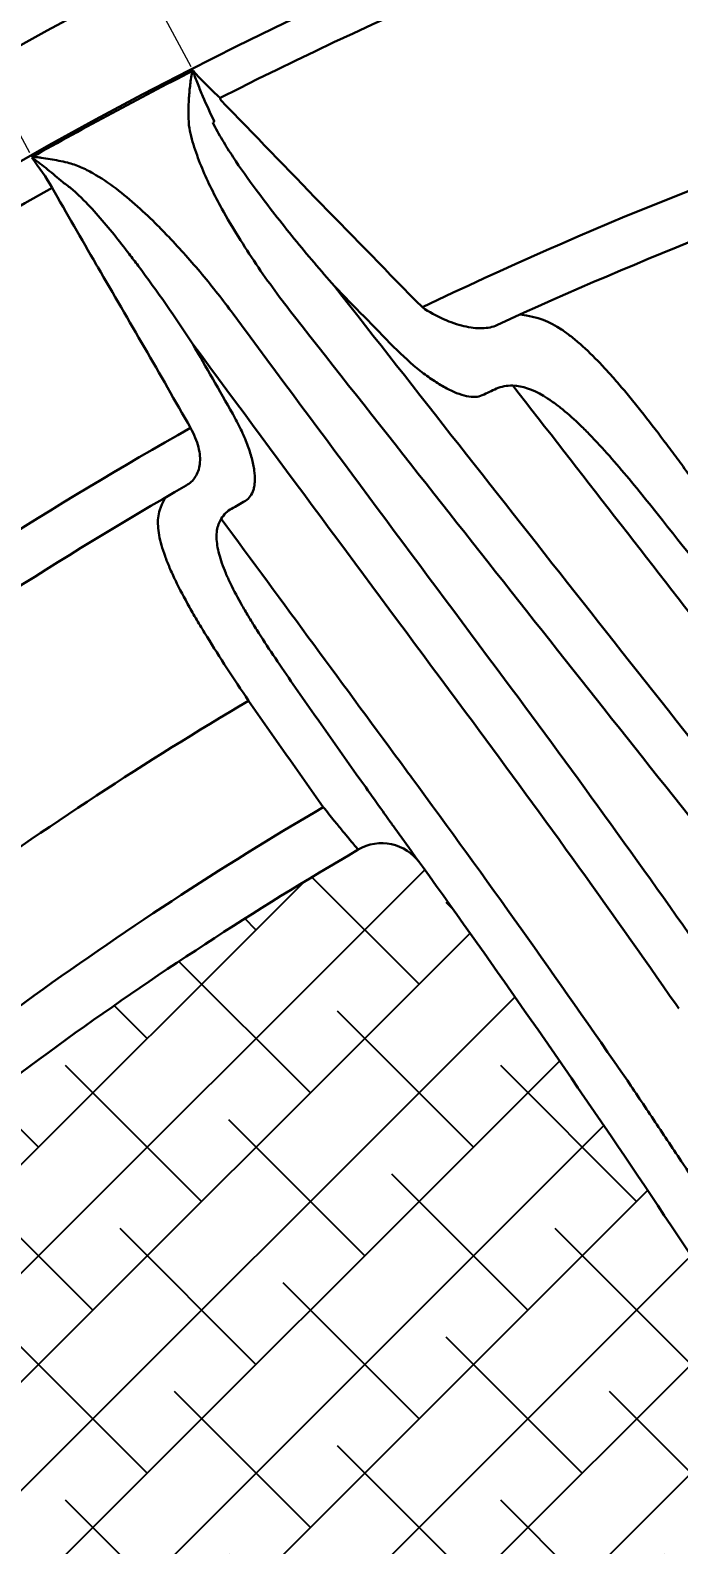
# Model space of a CAD drawing. Header units: inches. Extents: x 975 to 1816, y 133 to 420.
# Drawn here: x 1526.54 to 1534.97, y 308.07 to 327.78 of the extents above; entities that cross this region are included whole.
import ezdxf

# ---------------------------------------------------------------- set-up
doc = ezdxf.new("R2010")
doc.units = ezdxf.units.IN
doc.header["$MEASUREMENT"] = 0
doc.linetypes.add('CENTER', pattern=[2, 1.25, -0.25, 0.25, -0.25])
doc.layers.get('0').update_dxf_attribs({"lineweight": 30})
doc.layers.add('Center', color=1, linetype='CENTER', lineweight=18)
doc.layers.add('FORMAT', color=7, linetype='Continuous')
doc.styles.add('TCVN', font='tcvn+7284-2003r.ttf', dxfattribs={"height": 2.5})
doc.dimstyles.new('TCVN', dxfattribs={"dimtxt": 2.5, "dimasz": 3, "dimexe": 0.1, "dimexo": 0.0625, "dimgap": 0.09, "dimtad": 0, "dimtoh": 1, "dimdec": 0, "dimzin": 0, "dimdsep": 46, "dimtxsty": 'TCVN', "dimcen": 0.09, "dimclrd": 2, "dimclre": 2, "dimclrt": 1, "dimadec": 0, "dimazin": 0, "dimtfac": 1, "dimtdec": 0, "dimtofl": 0, "dimtmove": 0, "dimatfit": 3, "dimfxl": 1, "dimtolj": 1, "dimtzin": 0, "dimlwd": 18, "dimlwe": 18, "dimarcsym": 0})
pattern_1 = [(45, (0, 0), (-0.7071067811865476, 0.7071067811865476), []), (135, (0, 0), (-2.121320343559642, 0.7071067811865477), [2.5, -1.5])]

# ---------------------------------------------------------------- blocks, each defined once
blk = doc.blocks.new('*D74')
at = {"layer": 'Center', "color": 2, "linetype": 'Continuous', "lineweight": 18, "transparency": 16777216}
for p, q in [((1611.119503879612, 353.3944223438949), (1591.19814560088, 326.2673671828961)), ((1614.119503879613, 353.394422343895), (1611.119503879612, 353.3944223438949))]:
    blk.add_line(p, q, dxfattribs=at)
at = {"layer": 'Center', "color": 2, "lineweight": 18, "transparency": 16777216}
for p, q in [((1554.595716209793, 276.3355789259863), (1554.595716209793, 276.5155789259861)), ((1554.505716209793, 276.4255789259862), (1554.685716209793, 276.4255789259863))]:
    blk.add_line(p, q, dxfattribs=at)
at = {"layer": 'Center', "color": 2, "transparency": 16777216}
blk.add_solid([(1590.795142869767, 326.5633212312131), (1591.601148331993, 325.9714131345792), (1589.422421310978, 323.8493507962162)], dxfattribs=at)
at = {"layer": 'Defpoints', "color": 0, "transparency": 16777216}
for p in [(1589.422421310978, 323.8493507962162), (1519.769011108607, 229.0018070557562)]:
    blk.add_point(p, dxfattribs=at)
at = {"layer": 'Center', "color": 1, "transparency": 16777216, "insert": (1617.209503879613, 353.3944223438949), "char_height": 2.5, "attachment_point": 5, "style": 'TCVN'}
blk.add_mtext('\\A1;∅118', dxfattribs=at)
blk = doc.blocks.new('*D77')
at = {"layer": 'Center', "color": 2, "linetype": 'Continuous', "lineweight": 18, "transparency": 16777216}
for p, q in [((1526.159548483013, 338.2894419334271), (1528.804994072707, 339.7042272994703)), ((1528.629782640558, 327.3090696236433), (1523.466943381118, 336.9628380870403)), ((1526.531335143774, 326.1868190578302), (1521.368495884333, 335.8405875212273)), ((1518.770209806841, 334.3376206355276), (1516.124764217147, 332.9228352694843))]:
    blk.add_line(p, q, dxfattribs=at)
at = {"layer": 'Center', "color": 2, "transparency": 16777216}
for points in [[(1525.923750922006, 338.7303495317094), (1526.39534604402, 337.8485343351448), (1523.514102893319, 336.8746565673839)], [(1518.534412245834, 334.7785282338099), (1519.006007367848, 333.8967130372453), (1521.415655396534, 335.7524060015708)]]:
    blk.add_solid(points, dxfattribs=at)
at = {"layer": 'Defpoints', "color": 0, "transparency": 16777216}
for p in [(1523.514102893319, 336.8746565673839), (1528.659257335684, 327.2539561738579), (1526.5608098389, 326.1317056080449)]:
    blk.add_point(p, dxfattribs=at)
at = {"layer": 'Center', "color": 1, "transparency": 16777216, "insert": (1522.464879144927, 336.3135312844774), "char_height": 2.5, "attachment_point": 5, "rotation": 28.137889265736327, "style": 'TCVN'}
blk.add_mtext('\\A1;2', dxfattribs=at)

msp = doc.modelspace()

# ---------------------------------------------------------------- hatches: boundary and pattern name
at = {"layer": 'FORMAT'}
h = msp.add_hatch(dxfattribs=at)
h.set_pattern_fill('ANSI38', color=3, scale=8)
h.set_pattern_definition(pattern_1)
h.paths.add_polyline_path([(1554.595716209793, 336.2636068212562, 0.414213562373095), (1494.667688314523, 276.3355789259863, 0.414213562373095), (1554.595716209793, 216.4075510307163), (1554.595716209793, 217.5875510307165, -0.4142135623730951), (1495.757688314523, 276.4255789259864, -0.4142135623730951), (1554.595716209793, 335.2636068212563)])
h.paths.add_polyline_path([(1554.595716209793, 336.2636068212562), (1554.595716209793, 335.2636068212563, -0.4142135623730951), (1613.433744105063, 276.4255789259864, -0.4142135623730951), (1554.595716209793, 217.5875510307165), (1554.595716209793, 216.4075510307163, 0.414213562373095), (1614.523744105063, 276.3355789259863, 0.414213562373095)])
h.paths.add_polyline_path([(1560.855499231678, 334.3342656695384), (1566.534810445013, 333.4354196637688), (1567.472736711903, 339.3616574515965), (1561.793425498568, 340.2605034573661)], flags=9)
h = msp.add_hatch(dxfattribs=at)
h.set_pattern_fill('ANSI38', color=3, scale=8)
h.set_pattern_definition(pattern_1)
edge = h.paths.add_edge_path()
edge.add_spline(control_points=[(1534.089427233593, 313.3904011380072), (1535.018060567697, 312.0220514137225), (1535.928824053715, 310.6345625609396), (1537.267400030343, 308.5242166656252), (1537.708997153086, 307.8159140271777), (1538.58288123746, 306.3894941921382), (1539.015315617878, 305.6711274744755), (1540.297537344514, 303.5026939593417), (1541.127464843999, 302.0474209660937), (1542.335524271682, 299.8502800251836), (1542.732070782364, 299.1155274687015), (1543.49163135129, 297.6815662283267), (1543.855421386956, 296.9823567074344), (1544.213512931824, 296.2815814857892)], knot_values=[0.006823964488105405, 0.006823964488105405, 0.006823964488105405, 0.006823964488105405, 0.2568239644881054, 0.2568239644881054, 0.3818239644881054, 0.3818239644881054, 0.5068239644881054, 0.5068239644881054, 0.7568239644881054, 0.7568239644881054, 0.8818239644881054, 0.8818239644881054, 1, 1, 1, 1], degree=3, periodic=0)
edge.add_spline(control_points=[(1534.089395252025, 313.3904482631228), (1533.279815710237, 314.5833702235185), (1532.450250392009, 315.7711229512577), (1531.602029318455, 316.9510215360908)], knot_values=[0, 0, 0, 0, 0.8878309299515597, 0.8878309299515597, 0.8878309299515597, 0.8878309299515597], degree=3, periodic=0)
edge.add_arc((1531.108220323408, 316.594603696443), 0.6089999999999838, 35.82072164170199, 120.3155353984113)
edge.add_arc((1554.595716209793, 276.425578925986), 47.14084945843596, 120.3155353984177, 131.6844646015826)
edge.add_arc((1523.650738832833, 311.1764262417276), 0.6090000000000393, 131.6844646015711, 216.9143471344524)
edge.add_spline(control_points=[(1525.776838020768, 307.351021918136), (1524.892475653645, 308.489610975496), (1524.019205463489, 309.6456102550329), (1523.159169952562, 310.8169251486037)], knot_values=[0.1121690700810549, 0.1121690700810549, 0.1121690700810549, 0.1121690700810549, 1, 1, 1, 1], degree=3, periodic=0)
edge.add_spline(control_points=[(1525.776872956568, 307.3509769393957), (1526.791451741931, 306.0447392473948), (1527.829875626713, 304.7494458048026), (1529.423615719797, 302.8238849462678), (1529.960897150382, 302.1849072625012), (1531.047667491544, 300.9127852362407), (1531.597355149672, 300.2794156680133), (1533.263708361073, 298.389597824472), (1534.391285640999, 297.1506376326768), (1536.643129204118, 294.7524353947996), (1537.766376381066, 293.5919128343298), (1538.904759790047, 292.4505733022452)], knot_values=[0, 0, 0, 0, 0.2499999999999998, 0.2499999999999998, 0.3749999999999998, 0.3749999999999998, 0.4999999999999997, 0.4999999999999997, 0.7499999999999998, 0.7499999999999998, 0.9921080367572255, 0.9921080367572255, 0.9921080367572255, 0.9921080367572255], degree=3, periodic=0)
edge.add_arc((1554.505716209793, 276.4255789259863), 22.3649342938885, 117.39961139806331, 134.2318292757173, ccw=False)
h.paths.add_polyline_path([(1537.243808106908, 292.4486000115661), (1542.493808106908, 292.4486000115661), (1542.493808106908, 298.4486000115661), (1537.243808106908, 298.4486000115661)], flags=9)

# ---------------------------------------------------------------- linework, layer by layer
for radius in [58.8380278952699, 58.4030278952699, 57.08507566618621]:
    msp.add_circle((1554.595716209793, 276.4255789259864), radius)
for centre, radius, start, end in [((1554.595716209793, 276.4255789259864), 56.5929811286766, 99.11874919821923, 116.8812508017864), ((1554.595716209793, 276.4255789259864), 52.98550985273558, 100.3216140886264, 115.678385911375), ((1554.595716209793, 276.4255789259864), 52.36155712149041, 101.1690762046696, 114.8309237953338), ((1554.595716209793, 276.4255789259864), 57.06802529263149, 117.0444500487602, 119.416772514384), ((1554.595716209793, 276.4255789259864), 56.59298112867658, 119.3910591019164, 132.6089408980814), ((1554.595716209793, 276.4255789259864), 52.98550985273558, 119.3536834487688, 132.6463165512264), ((1554.595716209793, 276.4255789259864), 52.36155712149038, 119.8082357283937, 132.1917642715969), ((1554.595716209793, 276.4255789259864), 49.53270725694753, 120.6056232191001, 131.3943767809123), ((1554.595716209793, 276.4255789259864), 47.84806192457116, 120.4482564032505, 131.5517435967549), ((1554.595716209793, 276.4255789259864), 47.14084945843546, 120.3155353984204, 131.68446460159), ((1531.108220323408, 316.594603696443), 0.6089999999999938, 35.71188739427243, 120.3155353984204)]:
    msp.add_arc(centre, radius, start, end)
for points, knots in [([(1528.600202174668, 326.5474822149494), (1528.593573168857, 326.6657124406756), (1528.594316723891, 326.7839431778671), (1528.605491973236, 326.9611789186476), (1528.610873499596, 327.0200741608925), (1528.621398957233, 327.1081455027376), (1528.625300130492, 327.1374591533101), (1528.631947909372, 327.1813415236397), (1528.634280828457, 327.1959639190874), (1528.638242217514, 327.2178163415813), (1528.639629426432, 327.2250875840475), (1528.642897405236, 327.2395346901602), (1528.644482197719, 327.246869929234), (1528.647934838669, 327.2534468009364)], [0, 0, 0, 0, 0.5000000000000021, 0.5000000000000021, 0.7500000000000031, 0.7500000000000031, 0.8750000000000037, 0.8750000000000037, 0.937500000000004, 0.937500000000004, 0.968750000000002, 0.968750000000002, 1, 1, 1, 1]), ([(1528.647934838646, 327.2534468009447), (1528.649436843895, 327.2542135791879), (1528.651072791359, 327.2547937692012), (1528.652744438707, 327.2550163239559), (1528.654924776377, 327.2553066031922), (1528.6570863778, 327.2543095410968), (1528.659257335629, 327.2539561739217)], [9.409140133698202e-15, 9.409140133698202e-15, 9.409140133698202e-15, 9.409140133698202e-15, 2.529610531092881e-05, 2.529610531092881e-05, 2.529610531092881e-05, 5.828993706535094e-05, 5.828993706535094e-05, 5.828993706535094e-05, 5.828993706535094e-05]), ([(1528.659257335634, 327.2539561738128), (1528.65735275167, 327.2537979965154), (1528.656770314892, 327.2514110908664), (1528.656952773399, 327.247651223185), (1528.657327703323, 327.2458096067407), (1528.658571709694, 327.2403471854373), (1528.659652572577, 327.2367589219327), (1528.663009159448, 327.226052042088), (1528.665469619951, 327.2189919352977), (1528.672962482155, 327.1978522337751), (1528.678170485856, 327.1838334860029), (1528.693956007686, 327.1418756120494), (1528.704757831921, 327.1140431772678), (1528.737657210056, 327.0308266566418), (1528.760307353686, 326.9757092429145), (1528.829846184885, 326.8120562510716), (1528.878401617909, 326.7049963175839), (1528.92944588045, 326.5998527964754)], [0, 0, 0, 0, 0.007812499999983503, 0.007812499999983503, 0.01562499999996701, 0.01562499999996701, 0.03124999999993426, 0.03124999999993426, 0.06249999999991301, 0.06249999999991301, 0.124999999999906, 0.124999999999906, 0.2499999999999362, 0.2499999999999362, 0.4999999999999535, 0.4999999999999535, 1, 1, 1, 1]), ([(1528.659257335684, 327.253956173858), (1528.714291508797, 327.1909398077254), (1528.77136249334, 327.1298171166728), (1528.887799188013, 327.0127999830785), (1528.947155803374, 326.9568807164055), (1529.007604007074, 326.9034357241093)], [0, 0, 0, 0, 0.5, 0.5, 1, 1, 1, 1]), ([(1529.013776696176, 326.8762782261147), (1529.012285347943, 326.8827681039958), (1529.010805192389, 326.8892607798347), (1529.00933589026, 326.8957561137357), (1529.008756918095, 326.8983155720412), (1529.008181301074, 326.9008758547656), (1529.007604007074, 326.9034357241095)], [0, 0, 0, 0, 0.0001038945782664978, 0.0001038945782664978, 0.0001038945782664978, 0.0001448337886757915, 0.0001448337886757915, 0.0001448337886757915, 0.0001448337886757915]), ([(1529.013776696176, 326.8762782261147), (1529.449783950199, 326.4258409412671), (1529.884506829956, 325.9741205829164), (1530.758024573055, 325.0742532362833), (1531.196352765731, 324.6256722396924), (1531.636080958623, 324.1782689390901)], [0, 0, 0, 0, 0.5, 0.5, 1, 1, 1, 1]), ([(1528.929445880447, 326.5998527964742), (1528.928457198047, 326.5970668095852), (1528.927224736386, 326.5943610964309), (1528.925671841722, 326.59193164578), (1528.924104586745, 326.5894797289095), (1528.922150745797, 326.5872609575056), (1528.919887020874, 326.5856305850594), (1528.917815226147, 326.5841384439422), (1528.915420009432, 326.5831116501501), (1528.912976118225, 326.5826341508583), (1528.91249060381, 326.5825392887022), (1528.912001241275, 326.5824642043067), (1528.911510005654, 326.58240808363)], [3.56264194017534e-14, 3.56264194017534e-14, 3.56264194017534e-14, 3.56264194017534e-14, 4.523496304947713e-05, 4.523496304947713e-05, 4.523496304947713e-05, 9.12072532095046e-05, 9.12072532095046e-05, 9.12072532095046e-05, 0.0001333011555604864, 0.0001333011555604864, 0.0001333011555604864, 0.0001415109420891542, 0.0001415109420891542, 0.0001415109420891542, 0.0001415109420891542]), ([(1528.911510005654, 326.5824080836282), (1528.949623920299, 326.5041706317444), (1528.992182393939, 326.4281850665415), (1529.081053441878, 326.2789738299253), (1529.127543004351, 326.2057486071705), (1529.27080676221, 325.9886250622061), (1529.371288620492, 325.8472256406022), (1529.474505513987, 325.7076519417342)], [0, 0, 0, 0, 0.2500000000000079, 0.2500000000000079, 0.5000000000000024, 0.5000000000000024, 1, 1, 1, 1]), ([(1529.029642926425, 325.4614134377159), (1528.935116674304, 325.6328179230009), (1528.847785536879, 325.8073429302283), (1528.735138452117, 326.0770883609143), (1528.700701390899, 326.1683531105674), (1528.641356381378, 326.3550151427528), (1528.616331992903, 326.4504220722592), (1528.600202174667, 326.5474822149494)], [0, 0, 0, 0, 0.5000000000000067, 0.5000000000000067, 0.7500000000000033, 0.7500000000000033, 1, 1, 1, 1]), ([(1526.566255221979, 326.1358276432666), (1526.564248275602, 326.1346960129353), (1526.562315051802, 326.1333378361269), (1526.560752952015, 326.131644256584), (1526.559230022983, 326.1299931447426), (1526.55873201354, 326.1276321239187), (1526.557721531616, 326.1256260790475)], [5.012700324269481e-15, 5.012700324269481e-15, 5.012700324269481e-15, 5.012700324269481e-15, 3.456001616833527e-05, 3.456001616833527e-05, 3.456001616833527e-05, 6.825341555617809e-05, 6.825341555617809e-05, 6.825341555617809e-05, 6.825341555617809e-05]), ([(1526.959736737227, 325.8068786171834), (1526.895714556597, 325.8625113115172), (1526.830480022436, 325.9173130621434), (1526.730613406194, 325.9981671254239), (1526.69699305582, 326.0248984687584), (1526.64594994299, 326.0645382203447), (1526.628851131782, 326.0776769869537), (1526.602984643687, 326.0970969488117), (1526.594332655249, 326.1035334379264), (1526.581171790224, 326.1129471420281), (1526.576756834181, 326.1160559067179), (1526.569978148842, 326.1204742736363), (1526.567696071143, 326.1219126621398), (1526.564137412809, 326.1238543914123), (1526.562935726284, 326.1244651915708), (1526.560433618402, 326.1254540537453), (1526.559056292451, 326.1259713362047), (1526.557721531612, 326.1256260790544)], [0, 0, 0, 0, 0.4999999999999911, 0.4999999999999911, 0.7499999999999758, 0.7499999999999758, 0.8749999999999672, 0.8749999999999672, 0.9374999999999754, 0.9374999999999754, 0.9687499999999664, 0.9687499999999664, 0.9843749999999756, 0.9843749999999756, 0.9921874999999878, 0.9921874999999878, 1, 1, 1, 1]), ([(1526.566255221979, 326.1358276432666), (1526.575890335678, 326.1363688277758), (1526.585519958678, 326.135470730111), (1526.604698624931, 326.133795434821), (1526.614268876355, 326.1327693141086), (1526.642960297565, 326.1294999966977), (1526.662061833959, 326.1270387987986), (1526.719264682621, 326.119212703623), (1526.757282677234, 326.1133555718119), (1526.871009469403, 326.0939987824372), (1526.946382238946, 326.0786655129992), (1527.021232087899, 326.0604788124018)], [0, 0, 0, 0, 0.06250000000000056, 0.06250000000000056, 0.1250000000000011, 0.1250000000000011, 0.2500000000000022, 0.2500000000000022, 0.4999999999999994, 0.4999999999999994, 1, 1, 1, 1]), ([(1527.021232087899, 326.0604788124015), (1527.081055523229, 326.0459431664079), (1527.13787148928, 326.0256357268441), (1527.248069408796, 325.9784304720628), (1527.301396541559, 325.951427447209), (1527.457766948632, 325.8634883724784), (1527.557515225776, 325.795555286814), (1527.750306852807, 325.6498283019268), (1527.842677617956, 325.5723973461724), (1528.022073097543, 325.4114690470801), (1528.109055751816, 325.3279239741912), (1528.194006066614, 325.2420727567281)], [0, 0, 0, 0, 0.1250000000000059, 0.1250000000000059, 0.2500000000000118, 0.2500000000000118, 0.5000000000000079, 0.5000000000000079, 0.7500000000000039, 0.7500000000000039, 1, 1, 1, 1]), ([(1527.823681368653, 324.8734279603552), (1527.694991256865, 325.0428868146743), (1527.562636594643, 325.2093820653762), (1527.351925220597, 325.4492654760725), (1527.279699761273, 325.5275403287325), (1527.166107205341, 325.6391010962797), (1527.127339117317, 325.6753256929031), (1527.046695036529, 325.7444649347328), (1527.004979624701, 325.7775506812824), (1526.959736737227, 325.8068786171834)], [0, 0, 0, 0, 0.4999999999999968, 0.4999999999999968, 0.7499999999999993, 0.7499999999999993, 0.8749999999999997, 0.8749999999999997, 1, 1, 1, 1]), ([(1527.415693482047, 324.6988580877658), (1527.408526009999, 324.7113428406578), (1527.40135868949, 324.7238276803798), (1527.3941915748, 324.7363126380355), (1527.20322887593, 325.0689654994059), (1527.012399844034, 325.4016949825208), (1526.821703571246, 325.7345003802683)], [0, 0, 0, 0, 0.0002251286381799303, 0.0002251286381799303, 0.0002251286381799303, 0.006223522325576075, 0.006223522325576075, 0.006223522325576075, 0.006223522325576075]), ([(1529.474505513987, 325.7076519417341), (1529.634624964542, 325.4911325017679), (1529.800804348778, 325.2792941988442), (1530.141197285807, 324.8617338830933), (1530.315548187089, 324.656068236216), (1530.49321497081, 324.4531884253843)], [0, 0, 0, 0, 0.5, 0.5, 1, 1, 1, 1]), ([(1529.973853255034, 324.058667801197), (1529.799325169072, 324.2808742125723), (1529.632293283396, 324.5081431853823), (1529.315912943367, 324.9746184542712), (1529.166348131105, 325.2136791016156), (1529.029642926425, 325.4614134377156)], [0, 0, 0, 0, 0.4999999999999987, 0.4999999999999987, 1, 1, 1, 1]), ([(1528.338088757786, 325.0946057293228), (1528.488668217426, 324.9370577457669), (1528.632825898942, 324.7741479039351), (1528.9111459143, 324.439986200837), (1529.045261690738, 324.2686954129982), (1529.174891196655, 324.0936613889934)], [0, 0, 0, 0, 0.5, 0.5, 1, 1, 1, 1]), ([(1530.493214970809, 324.4531884253838), (1531.571124826363, 323.0771667927204), (1532.648606859207, 321.7047696279046), (1534.803254761775, 318.9693426852095), (1535.878016416695, 317.6093498634537), (1536.950815300064, 316.2573214496354)], [0, 0, 0, 0, 0.5, 0.5, 1, 1, 1, 1]), ([(1536.404798808906, 315.9240676282862), (1535.336095500086, 317.2651947554893), (1534.265462088645, 318.6149443971974), (1532.119799252174, 321.3299270647686), (1531.046986798183, 322.6923710688653), (1529.973853255034, 324.058667801197)], [0, 0, 0, 0, 0.5, 0.5, 1, 1, 1, 1]), ([(1531.636080958623, 324.1782689390901), (1531.727772031968, 324.1158957371579), (1531.819337843077, 324.065330983944), (1531.956434815403, 324.0038213391136), (1532.001698218365, 323.9859737644888), (1532.089972156911, 323.955745855513), (1532.133212891887, 323.9432628987126), (1532.217912943251, 323.923451589777), (1532.259422089223, 323.9161515476675), (1532.338686687283, 323.9070734373599), (1532.376698969568, 323.905223308074), (1532.449377525203, 323.9070408245115), (1532.484216309334, 323.9107474060876), (1532.549222664601, 323.9240616426782), (1532.579362112617, 323.9336175848487), (1532.6069008203, 323.94636029534)], [0, 0, 0, 0, 0.2499999999999957, 0.2499999999999957, 0.3749999999999964, 0.3749999999999964, 0.4999999999999971, 0.4999999999999971, 0.6249999999999978, 0.6249999999999978, 0.7499999999999986, 0.7499999999999986, 0.8749999999999992, 0.8749999999999992, 1, 1, 1, 1]), ([(1532.903919300757, 324.0826729524191), (1533.146668608686, 324.052804990196), (1533.289357968356, 323.9939756190614), (1533.485554643095, 323.8625461454954), (1533.525871132187, 323.8331883391654), (1533.607732965479, 323.7690981593362), (1533.64916202826, 323.7344779885184), (1533.775146737358, 323.623184899299), (1533.861388872169, 323.5391124652525), (1533.995111330737, 323.3987187697616), (1534.040414530016, 323.3495316607008), (1534.132680684166, 323.2463649824756), (1534.179826644597, 323.1921629532623), (1534.32188051134, 323.0249010252527), (1534.417853788609, 322.906756010372), (1534.613469599302, 322.6583178371239), (1534.713107343839, 322.5280231074889), (1534.866204476566, 322.3236653731042), (1534.917762824696, 322.2541590256396), (1535.021025677519, 322.1138136747895), (1535.072870811277, 322.0427874925604), (1535.124977643595, 321.9709346484884)], [0, 0, 0, 0, 0.2499999999999922, 0.2499999999999922, 0.3124999999999908, 0.3124999999999908, 0.3749999999999895, 0.3749999999999895, 0.4999999999999892, 0.4999999999999892, 0.5624999999999909, 0.5624999999999909, 0.6249999999999928, 0.6249999999999928, 0.7499999999999951, 0.7499999999999951, 0.8749999999999974, 0.8749999999999974, 0.9374999999999987, 0.9374999999999987, 1, 1, 1, 1]), ([(1532.415263726766, 323.0337638481139), (1532.388573409159, 323.0212766763918), (1532.358003851843, 323.0142637729363), (1532.289436841568, 323.0106862221214), (1532.251442863292, 323.0142129621833), (1532.170262090757, 323.0311789869328), (1532.126848329128, 323.0445932897933), (1532.034432466029, 323.0811814204891), (1531.985011739952, 323.1046086556703), (1531.883086875954, 323.1602144127909), (1531.830483424798, 323.1923672635469), (1531.722014432971, 323.2653694987176), (1531.665737610898, 323.3065478090408), (1531.494682821693, 323.4417455915037), (1531.379531142386, 323.5454853054757), (1531.263267858749, 323.6641988484635)], [0, 0, 0, 0, 0.125, 0.125, 0.25, 0.25, 0.375, 0.375, 0.5, 0.5, 0.625, 0.625, 0.75, 0.75, 1, 1, 1, 1]), ([(1538.095780241386, 316.3710554043012), (1537.219114403683, 317.4948245367206), (1536.339578197885, 318.6238223804827), (1535.01858969013, 320.3215837364931), (1534.577901316121, 320.888313411378), (1533.695767837841, 322.0233884682937), (1533.254229184539, 322.5918544525218), (1532.812801475163, 323.1604669408571)], [0, 0, 0, 0, 0.4999999999999991, 0.4999999999999991, 0.7499999999999996, 0.7499999999999996, 1, 1, 1, 1]), ([(1534.689604549192, 321.493945300736), (1534.600154915707, 321.6066326338274), (1534.511137220597, 321.7173469893477), (1534.334804851245, 321.932405416555), (1534.248326790274, 322.0357346712441), (1534.077828370853, 322.2334643484462), (1533.993811561262, 322.3278681919499), (1533.868919137913, 322.4619030189013), (1533.827325934999, 322.5054615565772), (1533.745570378875, 322.5886392573158), (1533.705313991898, 322.6283678332834), (1533.586166852323, 322.7418968681588), (1533.508892389942, 322.8100675136479), (1533.395383325392, 322.9002803183012), (1533.357949018873, 322.9283375985868), (1533.283761211145, 322.980208518416), (1533.247017735028, 323.0039919235302), (1533.067877578375, 323.1099564102133), (1532.93623006077, 323.1558642366673), (1532.812801475163, 323.1604669408572)], [0, 0, 0, 0, 0.125000000000005, 0.125000000000005, 0.2500000000000099, 0.2500000000000099, 0.3750000000000149, 0.3750000000000149, 0.4375000000000166, 0.4375000000000166, 0.5000000000000183, 0.5000000000000183, 0.6250000000000161, 0.6250000000000161, 0.6875000000000149, 0.6875000000000149, 0.7500000000000138, 0.7500000000000138, 1, 1, 1, 1]), ([(1529.170171244326, 322.7925296842798), (1529.20919190314, 322.7237689515654), (1529.244502023699, 322.6561127449464), (1529.307881099239, 322.5229595498257), (1529.335936742979, 322.4573245439796), (1529.382997448357, 322.332734534795), (1529.402316019757, 322.2731660883233), (1529.432729765336, 322.1593739106256), (1529.443819003662, 322.1047912891379), (1529.457059663935, 322.004884623567), (1529.459387807261, 321.9590880901096), (1529.456734017994, 321.8963700532007), (1529.454819914865, 321.8764651689337), (1529.448921805191, 321.8386723701909), (1529.444913262354, 321.8207292884649), (1529.420041305218, 321.7374993349362), (1529.385019953012, 321.6901710625436), (1529.335378382979, 321.661568441038)], [0, 0, 0, 0, 0.1250000000000037, 0.1250000000000037, 0.2500000000000074, 0.2500000000000074, 0.3750000000000112, 0.3750000000000112, 0.5000000000000149, 0.5000000000000149, 0.6250000000000187, 0.6250000000000187, 0.6875000000000168, 0.6875000000000168, 0.750000000000015, 0.750000000000015, 1, 1, 1, 1]), ([(1528.566854810711, 321.8593883464442), (1528.614289290939, 321.8865633847499), (1528.653511673038, 321.9231329239093), (1528.698703871215, 321.9933522853543), (1528.711411503057, 322.0194313707502), (1528.730960562434, 322.0755803596302), (1528.737937734177, 322.1058177576125), (1528.745740598416, 322.1710196852461), (1528.7465120754, 322.2064093497621), (1528.741046766702, 322.2799533990781), (1528.734904646926, 322.3181587533173), (1528.715337697825, 322.397623987446), (1528.701689718905, 322.4393918077023), (1528.6672236855, 322.5235086937751), (1528.646532692268, 322.5657864643788), (1528.622255061959, 322.608298317078)], [0, 0, 0, 0, 0.2499999999999913, 0.2499999999999913, 0.3749999999999928, 0.3749999999999928, 0.4999999999999942, 0.4999999999999942, 0.6249999999999957, 0.6249999999999957, 0.7499999999999971, 0.7499999999999971, 0.8749999999999986, 0.8749999999999986, 1, 1, 1, 1]), ([(1529.377332558582, 319.057986953481), (1529.279533667063, 319.202814584595), (1529.185340324216, 319.3443349287087), (1529.004678609123, 319.6215164561104), (1528.918206057048, 319.75717465488), (1528.795297633558, 319.9566524015934), (1528.755476057603, 320.0224792285704), (1528.679672048067, 320.1505901824047), (1528.643503192579, 320.2131729603142), (1528.540355756873, 320.3967313700423), (1528.478700383656, 320.5135373313022), (1528.398129134947, 320.6809086336405), (1528.373168699739, 320.7356249622002), (1528.32813037853, 320.8410906224946), (1528.308042265957, 320.8918233232362), (1528.255122263536, 321.0383466310935), (1528.229599947579, 321.1284931641272), (1528.199184555162, 321.2946243210465), (1528.194465196285, 321.3708298848294), (1528.206996496659, 321.5053108583957), (1528.224043524352, 321.5642196321485), (1528.294081321921, 321.7020260747212)], [0, 0, 0, 0, 0.1249999999999972, 0.1249999999999972, 0.2499999999999944, 0.2499999999999944, 0.3124999999999939, 0.3124999999999939, 0.3749999999999933, 0.3749999999999933, 0.49999999999999, 0.49999999999999, 0.5624999999999896, 0.5624999999999896, 0.6249999999999891, 0.6249999999999891, 0.7499999999999927, 0.7499999999999927, 0.8749999999999963, 0.8749999999999963, 1, 1, 1, 1]), ([(1529.020465184451, 321.4269567225871), (1528.992359031791, 321.3821708251047), (1528.974191837529, 321.3308252748584), (1528.957406573285, 321.214247733638), (1528.9589899466, 321.1484247609969), (1528.981078865328, 321.0062293335804), (1529.001395022597, 320.9295559157342), (1529.044733591733, 320.8057140086129), (1529.061332064912, 320.7629553555051), (1529.098754825865, 320.6743248220591), (1529.119500834409, 320.6286659305123), (1529.186575173539, 320.4894572446152), (1529.238003221306, 320.3929760363636), (1529.323857595134, 320.2424001264237), (1529.353936205267, 320.1912291632235), (1529.416878969965, 320.0868302327951), (1529.449875270254, 320.0333978149187), (1529.61904693913, 319.7647952631281), (1529.768387398984, 319.5434763063806), (1529.928134300466, 319.3138577252807)], [0, 0, 0, 0, 0.1250000000000015, 0.1250000000000015, 0.250000000000003, 0.250000000000003, 0.3750000000000045, 0.3750000000000045, 0.4375000000000038, 0.4375000000000038, 0.5000000000000031, 0.5000000000000031, 0.6250000000000064, 0.6250000000000064, 0.6875000000000068, 0.6875000000000068, 0.7500000000000071, 0.7500000000000071, 1, 1, 1, 1]), ([(1531.42543389142, 318.1557951436272), (1531.450054406569, 318.1223445066672), (1531.474662646777, 318.0888837698787), (1531.499258592116, 318.0554129564061), (1531.499268839675, 318.0553990112572), (1531.499279087231, 318.0553850661066), (1531.499289334785, 318.0553711209544)], [0, 0, 0, 0, 0.0006264459722912354, 0.0006264459722912354, 0.0006264459722912354, 0.00062670697229121, 0.00062670697229121, 0.00062670697229121, 0.00062670697229121]), ([(1530.800820442224, 317.1203282565007), (1530.800820442224, 317.1203282565007), (1530.796147611591, 317.125987144445), (1530.777822329592, 317.1481604330836), (1530.763906213963, 317.1649933053884), (1530.728138922322, 317.2081972539416), (1530.706281683698, 317.2345761768487), (1530.654360230126, 317.2971220095797), (1530.625019031062, 317.3324172171904), (1530.592418712671, 317.3715458913542)], [0, 0, 0, 0, 0.25, 0.25, 0.5, 0.5, 0.75, 0.75, 1, 1, 1, 1]), ([(1534.301734109022, 314.1152926032275), (1534.362034677515, 314.0257527599978), (1534.422639424154, 313.9355742347361), (1534.54331607179, 313.7556339402254), (1534.724102175742, 313.4855016478625), (1535.144332042908, 312.8536387550381), (1535.978355587043, 311.5836858500894), (1536.682134478718, 310.4844437667273), (1538.074710436779, 308.2715731585413), (1538.983355965132, 306.7767497716478), (1540.758783022952, 303.7495884480933), (1541.621790760343, 302.2236959755227), (1542.8789622914, 299.9172915482313), (1543.291139731205, 299.1467666350597), (1543.899190196826, 297.9884529678097), (1544.200661388731, 297.4086645185354), (1544.54792972464, 296.7311517886486), (1544.69580808672, 296.4405563119798), (1544.794182590628, 296.2467743882797), (1544.843419693429, 296.1495500558871), (1544.892240536435, 296.0529152748111)], [0, 0, 0, 0, 0.01562500000000017, 0.01562500000000017, 0.03125000000000034, 0.06250000000000003, 0.1249999999999996, 0.2499999999999996, 0.2499999999999996, 0.4999999999999996, 0.4999999999999996, 0.7499999999999994, 0.7499999999999994, 0.8749999999999998, 0.8749999999999998, 0.9375000000000001, 0.96875, 0.984375, 0.984375, 1, 1, 1, 1]), ([(1544.275488841309, 296.1601691481331), (1543.897417034768, 296.9015984781989), (1543.512946010599, 297.6413266522474), (1542.732070782364, 299.1155274687015), (1542.335524271682, 299.8502800251836), (1541.127464843999, 302.0474209660937), (1540.297537344514, 303.5026939593417), (1539.015315617878, 305.6711274744755), (1538.58288123746, 306.3894941921382), (1537.708997153086, 307.8159140271777), (1537.267400030343, 308.5242166656252), (1535.928824053715, 310.6345625609396), (1535.018060567697, 312.0220514137225), (1534.089427233593, 313.3904011380072)], [0, 0, 0, 0, 0.125, 0.125, 0.25, 0.25, 0.5, 0.5, 0.625, 0.625, 0.75, 0.75, 1, 1, 1, 1])]:
    msp.add_open_spline(points, degree=3, knots=knots)
for points in [[(1526.821703571246, 325.7345003802683), (1526.745055693128, 325.8674723550483), (1526.655876157252, 325.9993339929626), (1526.557721531612, 326.1256260790532)], [(1528.194006066614, 325.2420727567281), (1528.24266661832, 325.1936871169834), (1528.290669443925, 325.1445013450013), (1528.338088757786, 325.0946057293232)], [(1527.823181116285, 324.8731566943337), (1527.823377096289, 324.8732037624651), (1527.823549813433, 324.8732975503164), (1527.823681368653, 324.873427960356)], [(1527.941140667692, 324.7183750872799), (1527.902205540508, 324.7702575139289), (1527.86288604073, 324.8218596891093), (1527.823181116284, 324.8731566943365)], [(1528.622255061959, 322.608298317078), (1528.225134484679, 323.3080699512882), (1527.822908066694, 324.0049008671634), (1527.415693482047, 324.6988580877658)], [(1528.651895928516, 323.6991930682098), (1528.425268593128, 324.0464009453596), (1528.189725190592, 324.3871274657035), (1527.941140667692, 324.7183750872799)], [(1531.263267858749, 323.6641988484635), (1531.006097994611, 323.926788591039), (1530.749402108827, 324.1897732901327), (1530.49321497081, 324.4531884253853)], [(1529.174891196655, 324.0936613889934), (1530.351850954841, 322.5044552811003), (1531.529626290909, 320.9175710597965), (1532.705203583906, 319.3385378184481)], [(1532.199497575279, 318.9090287724996), (1531.018660969484, 320.4994990072652), (1529.835010477841, 322.0981711733453), (1528.651895928516, 323.69919306821)], [(1528.651895928515, 323.6991930682092), (1528.825595276106, 323.3975155244143), (1528.998356138464, 323.0952957812564), (1529.170171244326, 322.7925296842798)], [(1532.599647135248, 323.1195784649557), (1532.538109006314, 323.0910876084889), (1532.47664775778, 323.0624826122581), (1532.415263726766, 323.0337638481139)], [(1532.812801475163, 323.1604669408572), (1532.73163222279, 323.1611733605994), (1532.660432575643, 323.1477208424955), (1532.599647135248, 323.1195784649557)], [(1529.335378382979, 321.661568441038), (1529.275459321937, 321.6270441054289), (1529.215630837234, 321.5924132322731), (1529.155892282431, 321.5576757517612)], [(1529.155892282431, 321.5576757517612), (1529.10181978018, 321.5262330344174), (1529.056635256925, 321.4827403287704), (1529.020465184451, 321.4269567225871)], [(1535.76455170091, 320.1215980595362), (1535.409420667514, 320.5815955143594), (1535.05085172809, 321.0388514161592), (1534.689604549192, 321.493945300736)], [(1529.020465184451, 321.4269567225871), (1529.823064274239, 320.334161104903), (1530.625041405839, 319.2432475506571), (1531.42543389142, 318.1557951436272)], [(1529.928134300466, 319.3138577252807), (1530.249544706488, 318.8518656572217), (1530.57311184283, 318.391311338628), (1530.899459868286, 317.9326338477432)], [(1532.705203584262, 319.3385378187122), (1533.640434986967, 318.0822387669394), (1534.552082428781, 316.8173003856751), (1535.440617483837, 315.5441358596172)], [(1530.348231289719, 317.6747789786954), (1530.021865622077, 318.1339442236), (1529.698454432785, 318.5951678033731), (1529.377332558582, 319.057986953481)], [(1534.934876620896, 315.1042485745899), (1534.046855054614, 316.3802205509749), (1533.134406369242, 317.6497496732994), (1532.199497587067, 318.9090287868731)], [(1530.899459868286, 317.9326338477432), (1530.976696046917, 317.8240795012891), (1531.050540880551, 317.7193694664317), (1531.121560604371, 317.6191705673542)], [(1531.499284129737, 318.05536477523), (1532.457755046412, 316.7512239267224), (1533.392589058083, 315.4365841601142), (1534.301780372802, 314.1153648663284)], [(1530.490669771265, 317.4967320969374), (1530.445319831421, 317.553326984864), (1530.398072771295, 317.6128650398847), (1530.34823128972, 317.6747789786954)], [(1531.121560604371, 317.6191705673543), (1531.147729873213, 317.582252490196), (1531.173270721827, 317.5462723403167), (1531.198217207437, 317.5112848996358)], [(1531.198213832479, 317.5112896953855), (1531.226256943983, 317.4719586630163), (1531.253382562809, 317.4341147817951), (1531.279644440375, 317.3978472158705)], [(1530.53984341836, 317.4356470000924), (1530.523854095125, 317.4553803817571), (1530.507479211406, 317.4757545965446), (1530.490669771265, 317.4967320969374)], [(1530.592418712671, 317.3715458913542), (1530.575448323474, 317.3919146749142), (1530.557949324691, 317.4133007506597), (1530.539843411145, 317.4356469947408)], [(1534.089395252025, 313.3904482631228), (1533.177532965551, 314.7340846697309), (1532.240315861887, 316.0711631650462), (1531.279644440375, 317.3978472158706)], [(1534.969282324647, 315.0530145304463), (1534.957811544968, 315.0700889417534), (1534.946342589814, 315.0871663601133), (1534.934875470746, 315.1042467780783)]]:
    msp.add_open_spline(points, degree=3)
msp.add_circle((1554.595716209793, 276.3355789259863), 59.92802789526996, dxfattribs=at)

# ---------------------------------------------------------------- dimensions: what is measured, and where the dimension line sits
at = {"layer": 'Center'}
dim = msp.add_diameter_dim_2p(p1=(1519.769011108607, 229.0018070557562), p2=(1589.422421310978, 323.8493507962162), dimstyle='TCVN', dxfattribs=at)
dim.commit()
dim.dimension.update_dxf_attribs({"geometry": '*D74', "text_midpoint": (1617.209503879613, 353.3944223438949), "dimtype": 163})
dim = msp.add_aligned_dim(p1=(1526.560809838899, 326.1317056080449), p2=(1528.659257335684, 327.253956173858), distance=10.910109545636045, dimstyle='TCVN', dxfattribs=at)
dim.commit()
dim.dimension.update_dxf_attribs({"geometry": '*D77', "text_midpoint": (1522.464879144927, 336.3135312844774)})

doc.saveas('drawing.dxf')
